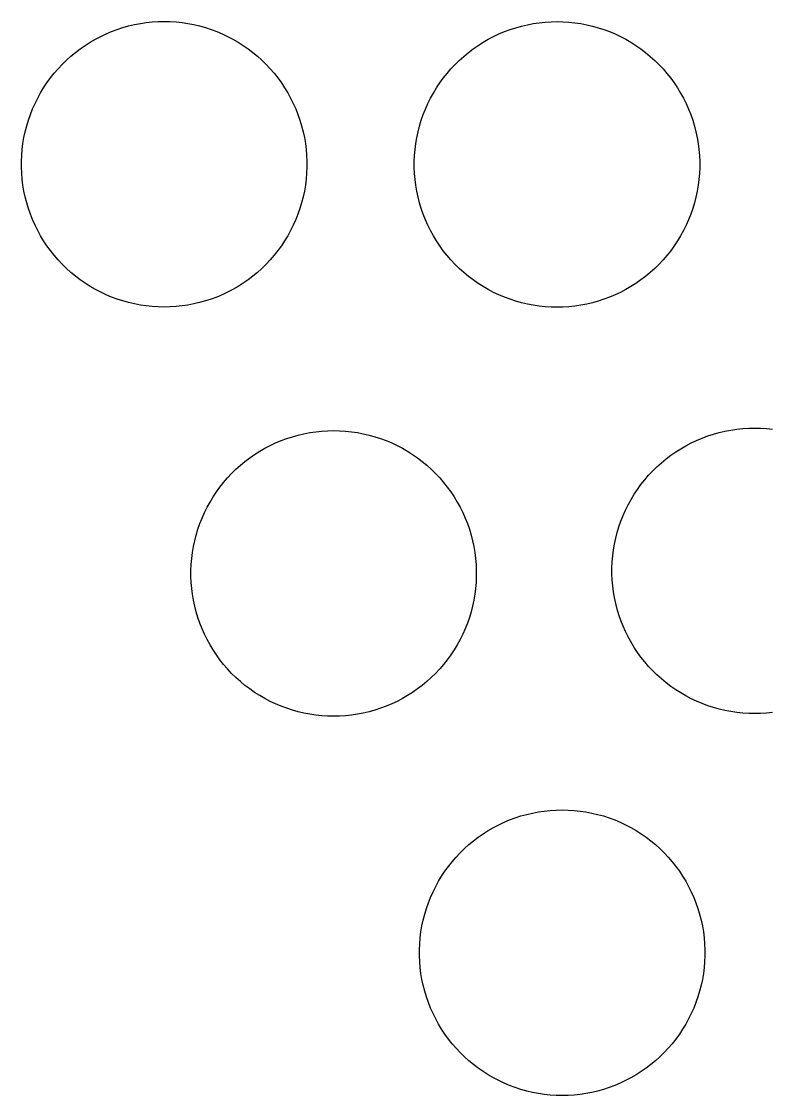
# Model space of a CAD drawing. Header units: metres. Extents: x -102 to 102, y -50 to 50.
# Drawn here: x -85.13 to -76.77, y -20.82 to -8.79 of the extents above; entities that cross this region are included whole.
import ezdxf

# ---------------------------------------------------------------- set-up
doc = ezdxf.new("R2010")
doc.units = ezdxf.units.M

msp = doc.modelspace()

# ---------------------------------------------------------------- linework, layer by layer
for p, q in [((-84.1847, -8.92357), (-84.1229, -8.8976)), ((-84.1229, -8.8976), (-84.0601, -8.87424)), ((-84.0601, -8.87424), (-83.9963, -8.85353)), ((-83.9963, -8.85353), (-83.9318, -8.83551)), ((-83.9318, -8.83551), (-83.8665, -8.82021)), ((-83.8665, -8.82021), (-83.8007, -8.80765)), ((-83.8007, -8.80765), (-83.7344, -8.79785)), ((-83.7344, -8.79785), (-83.6678, -8.79085)), ((-83.6678, -8.79085), (-83.6009, -8.78664)), ((-83.6009, -8.78664), (-83.5339, -8.78523)), ((-83.5339, -8.78523), (-83.4669, -8.78664)), ((-83.4669, -8.78664), (-83.4, -8.79085)), ((-83.4, -8.79085), (-83.3334, -8.79785)), ((-83.3334, -8.79785), (-83.2671, -8.80765)), ((-83.2671, -8.80765), (-83.2012, -8.82021)), ((-83.2012, -8.82021), (-83.136, -8.83551)), ((-83.136, -8.83551), (-83.0714, -8.85353)), ((-83.0714, -8.85353), (-83.0077, -8.87424)), ((-83.0077, -8.87424), (-82.9449, -8.8976)), ((-82.9449, -8.8976), (-82.8831, -8.92357)), ((-79.7803, -8.92523), (-79.7186, -8.89926)), ((-79.7186, -8.89926), (-79.6558, -8.87592)), ((-79.6558, -8.87592), (-79.592, -8.85519)), ((-79.592, -8.85519), (-79.5275, -8.83717)), ((-79.5275, -8.83717), (-79.4622, -8.82187)), ((-79.4622, -8.82187), (-79.3964, -8.80931)), ((-79.3964, -8.80931), (-79.3301, -8.79953)), ((-79.3301, -8.79953), (-79.2635, -8.79253)), ((-79.2635, -8.79253), (-79.1966, -8.78831)), ((-79.1966, -8.78831), (-79.1296, -8.78691)), ((-79.1296, -8.78691), (-79.0626, -8.78831)), ((-79.0626, -8.78831), (-78.9957, -8.79253)), ((-78.9957, -8.79253), (-78.929, -8.79953)), ((-78.929, -8.79953), (-78.8627, -8.80931)), ((-78.8627, -8.80931), (-78.7969, -8.82187)), ((-78.7969, -8.82187), (-78.7317, -8.83717)), ((-78.7317, -8.83717), (-78.6671, -8.85519)), ((-78.6671, -8.85519), (-78.6034, -8.87592)), ((-78.6034, -8.87592), (-78.5406, -8.89926)), ((-78.5406, -8.89926), (-78.4788, -8.92523)), ((-84.4193, -9.05257), (-84.3627, -9.01666)), ((-84.3627, -9.01666), (-84.3047, -8.98315)), ((-84.3047, -8.98315), (-84.2453, -8.9521)), ((-84.2453, -8.9521), (-84.1847, -8.92357)), ((-82.8831, -8.92357), (-82.8225, -8.9521)), ((-82.8225, -8.9521), (-82.7631, -8.98315)), ((-82.7631, -8.98315), (-82.705, -9.01666)), ((-82.705, -9.01666), (-82.6485, -9.05257)), ((-80.015, -9.05423), (-79.9584, -9.01833)), ((-79.9584, -9.01833), (-79.9004, -8.98482)), ((-79.9004, -8.98482), (-79.841, -8.95377)), ((-79.841, -8.95377), (-79.7803, -8.92523)), ((-78.4788, -8.92523), (-78.4182, -8.95377)), ((-78.4182, -8.95377), (-78.3588, -8.98482)), ((-78.3588, -8.98482), (-78.3007, -9.01833)), ((-78.3007, -9.01833), (-78.2442, -9.05423)), ((-84.5794, -9.17404), (-84.5277, -9.13133)), ((-84.5277, -9.13133), (-84.4743, -9.09081)), ((-84.4743, -9.09081), (-84.4193, -9.05257)), ((-82.6485, -9.05257), (-82.5934, -9.09081)), ((-82.5934, -9.09081), (-82.5401, -9.13133)), ((-82.5401, -9.13133), (-82.4884, -9.17404)), ((-80.175, -9.17572), (-80.1234, -9.133)), ((-80.1234, -9.133), (-80.07, -9.09248)), ((-80.07, -9.09248), (-80.015, -9.05423)), ((-78.2442, -9.05423), (-78.1891, -9.09248)), ((-78.1891, -9.09248), (-78.1357, -9.133)), ((-78.1357, -9.133), (-78.0841, -9.17572)), ((-84.677, -9.26578), (-84.6292, -9.21889)), ((-84.6292, -9.21889), (-84.5794, -9.17404)), ((-82.4884, -9.17404), (-82.4386, -9.21889)), ((-82.4386, -9.21889), (-82.3907, -9.26578)), ((-80.2727, -9.26746), (-80.2249, -9.22057)), ((-80.2249, -9.22057), (-80.175, -9.17572)), ((-78.0841, -9.17572), (-78.0343, -9.22057)), ((-78.0343, -9.22057), (-77.9864, -9.26746)), ((-84.8083, -9.41788), (-84.7667, -9.36536)), ((-84.7667, -9.36536), (-84.7229, -9.31464)), ((-84.7229, -9.31464), (-84.677, -9.26578)), ((-82.3907, -9.26578), (-82.3449, -9.31464)), ((-82.3449, -9.31464), (-82.3011, -9.36536)), ((-82.3011, -9.36536), (-82.2594, -9.41788)), ((-80.404, -9.41956), (-80.3624, -9.36703)), ((-80.3624, -9.36703), (-80.3186, -9.3163)), ((-80.3186, -9.3163), (-80.2727, -9.26746)), ((-77.9864, -9.26746), (-77.9406, -9.3163)), ((-77.9406, -9.3163), (-77.8968, -9.36703)), ((-77.8968, -9.36703), (-77.8551, -9.41956)), ((-84.8848, -9.52791), (-84.8477, -9.47209)), ((-84.8477, -9.47209), (-84.8083, -9.41788)), ((-82.2594, -9.41788), (-82.22, -9.47209)), ((-82.22, -9.47209), (-82.183, -9.52791)), ((-80.4805, -9.52959), (-80.4434, -9.47377)), ((-80.4434, -9.47377), (-80.404, -9.41956)), ((-77.8551, -9.41956), (-77.8157, -9.47377)), ((-77.8157, -9.47377), (-77.7787, -9.52959)), ((-84.9518, -9.64397), (-84.9195, -9.58524)), ((-84.9195, -9.58524), (-84.8848, -9.52791)), ((-82.183, -9.52791), (-82.1483, -9.58524)), ((-82.1483, -9.58524), (-82.116, -9.64397)), ((-80.5475, -9.64563), (-80.5152, -9.58691)), ((-80.5152, -9.58691), (-80.4805, -9.52959)), ((-77.7787, -9.52959), (-77.7439, -9.58691)), ((-77.7439, -9.58691), (-77.7117, -9.64563)), ((-85.0089, -9.76521), (-84.9816, -9.70399)), ((-84.9816, -9.70399), (-84.9518, -9.64397)), ((-82.116, -9.64397), (-82.0862, -9.70399)), ((-82.0862, -9.70399), (-82.0589, -9.76521)), ((-80.6046, -9.76689), (-80.5773, -9.70566)), ((-80.5773, -9.70566), (-80.5475, -9.64563)), ((-77.7117, -9.64563), (-77.6819, -9.70566)), ((-77.6819, -9.70566), (-77.6546, -9.76689)), ((-85.0556, -9.89081), (-85.0335, -9.82753)), ((-85.0335, -9.82753), (-85.0089, -9.76521)), ((-82.0589, -9.76521), (-82.0342, -9.82753)), ((-82.0342, -9.82753), (-82.0122, -9.89081)), ((-80.6513, -9.89249), (-80.6292, -9.82919)), ((-80.6292, -9.82919), (-80.6046, -9.76689)), ((-77.6546, -9.76689), (-77.6299, -9.82919)), ((-77.6299, -9.82919), (-77.6079, -9.89249)), ((-85.0916, -10.0199), (-85.075, -9.95497)), ((-85.075, -9.95497), (-85.0556, -9.89081)), ((-82.0122, -9.89081), (-81.9928, -9.95497)), ((-81.9928, -9.95497), (-81.9762, -10.0199)), ((-80.6873, -10.0215), (-80.6706, -9.95663)), ((-80.6706, -9.95663), (-80.6513, -9.89249)), ((-77.6079, -9.89249), (-77.5885, -9.95663)), ((-77.5885, -9.95663), (-77.5719, -10.0215)), ((-85.1167, -10.1515), (-85.1055, -10.0854)), ((-85.1055, -10.0854), (-85.0916, -10.0199)), ((-81.9762, -10.0199), (-81.9622, -10.0854)), ((-81.9622, -10.0854), (-81.951, -10.1515)), ((-80.7124, -10.1532), (-80.7012, -10.0871)), ((-80.7012, -10.0871), (-80.6873, -10.0215)), ((-77.5719, -10.0215), (-77.5579, -10.0871)), ((-77.5579, -10.0871), (-77.5467, -10.1532)), ((-85.1307, -10.2848), (-85.1251, -10.218)), ((-85.1251, -10.218), (-85.1167, -10.1515)), ((-81.951, -10.1515), (-81.9427, -10.218)), ((-81.9427, -10.218), (-81.937, -10.2848)), ((-80.7264, -10.2864), (-80.7208, -10.2197)), ((-80.7208, -10.2197), (-80.7124, -10.1532)), ((-77.5467, -10.1532), (-77.5383, -10.2197)), ((-77.5383, -10.2197), (-77.5327, -10.2864)), ((-85.1335, -10.3517), (-85.1307, -10.2848)), ((-81.937, -10.2848), (-81.9342, -10.3517)), ((-80.7292, -10.3534), (-80.7264, -10.2864)), ((-77.5327, -10.2864), (-77.5299, -10.3534)), ((-85.1335, -10.4187), (-85.1335, -10.3517)), ((-85.1307, -10.4857), (-85.1335, -10.4187)), ((-81.9342, -10.4187), (-81.937, -10.4857)), ((-81.9342, -10.3517), (-81.9342, -10.4187)), ((-80.7292, -10.4204), (-80.7292, -10.3534)), ((-80.7264, -10.4874), (-80.7292, -10.4204)), ((-77.5299, -10.4204), (-77.5327, -10.4874)), ((-77.5299, -10.3534), (-77.5299, -10.4204)), ((-85.1251, -10.5525), (-85.1307, -10.4857)), ((-85.1167, -10.619), (-85.1251, -10.5525)), ((-81.9427, -10.5525), (-81.951, -10.619)), ((-81.937, -10.4857), (-81.9427, -10.5525)), ((-80.7208, -10.5542), (-80.7264, -10.4874)), ((-80.7124, -10.6206), (-80.7208, -10.5542)), ((-77.5383, -10.5542), (-77.5467, -10.6206)), ((-77.5327, -10.4874), (-77.5383, -10.5542)), ((-85.1055, -10.685), (-85.1167, -10.619)), ((-85.0916, -10.7506), (-85.1055, -10.685)), ((-81.9622, -10.685), (-81.9762, -10.7506)), ((-81.951, -10.619), (-81.9622, -10.685)), ((-80.7012, -10.6867), (-80.7124, -10.6206)), ((-80.6873, -10.7523), (-80.7012, -10.6867)), ((-77.5579, -10.6867), (-77.5719, -10.7523)), ((-77.5467, -10.6206), (-77.5579, -10.6867)), ((-85.075, -10.8155), (-85.0916, -10.7506)), ((-85.0556, -10.8797), (-85.075, -10.8155)), ((-81.9928, -10.8155), (-82.0122, -10.8797)), ((-81.9762, -10.7506), (-81.9928, -10.8155)), ((-80.6706, -10.8172), (-80.6873, -10.7523)), ((-80.6513, -10.8813), (-80.6706, -10.8172)), ((-77.5885, -10.8172), (-77.6079, -10.8813)), ((-77.5719, -10.7523), (-77.5885, -10.8172)), ((-85.0335, -10.9429), (-85.0556, -10.8797)), ((-85.0089, -11.0053), (-85.0335, -10.9429)), ((-82.0342, -10.9429), (-82.0589, -11.0053)), ((-82.0122, -10.8797), (-82.0342, -10.9429)), ((-80.6292, -10.9446), (-80.6513, -10.8813)), ((-80.6046, -11.0069), (-80.6292, -10.9446)), ((-77.6299, -10.9446), (-77.6546, -11.0069)), ((-77.6079, -10.8813), (-77.6299, -10.9446)), ((-84.9816, -11.0665), (-85.0089, -11.0053)), ((-84.9518, -11.1265), (-84.9816, -11.0665)), ((-82.0862, -11.0665), (-82.116, -11.1265)), ((-82.0589, -11.0053), (-82.0862, -11.0665)), ((-80.5773, -11.0682), (-80.6046, -11.0069)), ((-80.5475, -11.1282), (-80.5773, -11.0682)), ((-77.6819, -11.0682), (-77.7117, -11.1282)), ((-77.6546, -11.0069), (-77.6819, -11.0682)), ((-84.9195, -11.1852), (-84.9518, -11.1265)), ((-84.8848, -11.2426), (-84.9195, -11.1852)), ((-82.1483, -11.1852), (-82.183, -11.2426)), ((-82.116, -11.1265), (-82.1483, -11.1852)), ((-80.5152, -11.1869), (-80.5475, -11.1282)), ((-80.4805, -11.2442), (-80.5152, -11.1869)), ((-77.7439, -11.1869), (-77.7787, -11.2442)), ((-77.7117, -11.1282), (-77.7439, -11.1869)), ((-84.8477, -11.2984), (-84.8848, -11.2426)), ((-84.8083, -11.3526), (-84.8477, -11.2984)), ((-82.22, -11.2984), (-82.2594, -11.3526)), ((-82.183, -11.2426), (-82.22, -11.2984)), ((-80.4434, -11.3), (-80.4805, -11.2442)), ((-80.404, -11.3543), (-80.4434, -11.3)), ((-77.8157, -11.3), (-77.8551, -11.3543)), ((-77.7787, -11.2442), (-77.8157, -11.3)), ((-84.7667, -11.4051), (-84.8083, -11.3526)), ((-84.7229, -11.4558), (-84.7667, -11.4051)), ((-82.3011, -11.4051), (-82.3449, -11.4558)), ((-82.2594, -11.3526), (-82.3011, -11.4051)), ((-80.3624, -11.4068), (-80.404, -11.3543)), ((-80.3186, -11.4575), (-80.3624, -11.4068)), ((-77.8968, -11.4068), (-77.9406, -11.4575)), ((-77.8551, -11.3543), (-77.8968, -11.4068)), ((-84.677, -11.5047), (-84.7229, -11.4558)), ((-84.6292, -11.5516), (-84.677, -11.5047)), ((-84.5794, -11.5964), (-84.6292, -11.5516)), ((-82.4386, -11.5516), (-82.4884, -11.5964)), ((-82.3907, -11.5047), (-82.4386, -11.5516)), ((-82.3449, -11.4558), (-82.3907, -11.5047)), ((-80.2727, -11.5064), (-80.3186, -11.4575)), ((-80.2249, -11.5533), (-80.2727, -11.5064)), ((-77.9864, -11.5064), (-78.0343, -11.5533)), ((-77.9406, -11.4575), (-77.9864, -11.5064)), ((-84.5277, -11.6391), (-84.5794, -11.5964)), ((-84.4743, -11.6797), (-84.5277, -11.6391)), ((-82.5401, -11.6391), (-82.5934, -11.6797)), ((-82.4884, -11.5964), (-82.5401, -11.6391)), ((-80.175, -11.5981), (-80.2249, -11.5533)), ((-80.1234, -11.6408), (-80.175, -11.5981)), ((-80.07, -11.6813), (-80.1234, -11.6408)), ((-78.1357, -11.6408), (-78.1891, -11.6813)), ((-78.0841, -11.5981), (-78.1357, -11.6408)), ((-78.0343, -11.5533), (-78.0841, -11.5981)), ((-84.4193, -11.7179), (-84.4743, -11.6797)), ((-84.3627, -11.7538), (-84.4193, -11.7179)), ((-84.3047, -11.7873), (-84.3627, -11.7538)), ((-84.2453, -11.8184), (-84.3047, -11.7873)), ((-82.7631, -11.7873), (-82.8225, -11.8184)), ((-82.705, -11.7538), (-82.7631, -11.7873)), ((-82.6485, -11.7179), (-82.705, -11.7538)), ((-82.5934, -11.6797), (-82.6485, -11.7179)), ((-80.015, -11.7196), (-80.07, -11.6813)), ((-79.9584, -11.7555), (-80.015, -11.7196)), ((-79.9004, -11.789), (-79.9584, -11.7555)), ((-79.841, -11.8201), (-79.9004, -11.789)), ((-78.3588, -11.789), (-78.4182, -11.8201)), ((-78.3007, -11.7555), (-78.3588, -11.789)), ((-78.2442, -11.7196), (-78.3007, -11.7555)), ((-78.1891, -11.6813), (-78.2442, -11.7196)), ((-84.1847, -11.8469), (-84.2453, -11.8184)), ((-84.1229, -11.8729), (-84.1847, -11.8469)), ((-84.0601, -11.8962), (-84.1229, -11.8729)), ((-83.9963, -11.9169), (-84.0601, -11.8962)), ((-83.0077, -11.8962), (-83.0714, -11.9169)), ((-82.9449, -11.8729), (-83.0077, -11.8962)), ((-82.8831, -11.8469), (-82.9449, -11.8729)), ((-82.8225, -11.8184), (-82.8831, -11.8469)), ((-79.7803, -11.8486), (-79.841, -11.8201)), ((-79.7186, -11.8746), (-79.7803, -11.8486)), ((-79.6558, -11.8979), (-79.7186, -11.8746)), ((-79.592, -11.9186), (-79.6558, -11.8979)), ((-78.6034, -11.8979), (-78.6671, -11.9186)), ((-78.5406, -11.8746), (-78.6034, -11.8979)), ((-78.4788, -11.8486), (-78.5406, -11.8746)), ((-78.4182, -11.8201), (-78.4788, -11.8486)), ((-83.9318, -11.935), (-83.9963, -11.9169)), ((-83.8665, -11.9503), (-83.9318, -11.935)), ((-83.8007, -11.9628), (-83.8665, -11.9503)), ((-83.7344, -11.9726), (-83.8007, -11.9628)), ((-83.6678, -11.9796), (-83.7344, -11.9726)), ((-83.6009, -11.9838), (-83.6678, -11.9796)), ((-83.5339, -11.9852), (-83.6009, -11.9838)), ((-83.4669, -11.9838), (-83.5339, -11.9852)), ((-83.4, -11.9796), (-83.4669, -11.9838)), ((-83.3334, -11.9726), (-83.4, -11.9796)), ((-83.2671, -11.9628), (-83.3334, -11.9726)), ((-83.2012, -11.9503), (-83.2671, -11.9628)), ((-83.136, -11.935), (-83.2012, -11.9503)), ((-83.0714, -11.9169), (-83.136, -11.935)), ((-79.5275, -11.9366), (-79.592, -11.9186)), ((-79.4622, -11.952), (-79.5275, -11.9366)), ((-79.3964, -11.9645), (-79.4622, -11.952)), ((-79.3301, -11.9743), (-79.3964, -11.9645)), ((-79.2635, -11.9813), (-79.3301, -11.9743)), ((-79.1966, -11.9855), (-79.2635, -11.9813)), ((-79.1296, -11.9869), (-79.1966, -11.9855)), ((-79.0626, -11.9855), (-79.1296, -11.9869)), ((-78.9957, -11.9813), (-79.0626, -11.9855)), ((-78.929, -11.9743), (-78.9957, -11.9813)), ((-78.8627, -11.9645), (-78.929, -11.9743)), ((-78.7969, -11.952), (-78.8627, -11.9645)), ((-78.7317, -11.9366), (-78.7969, -11.952)), ((-78.6671, -11.9186), (-78.7317, -11.9366)), ((-77.1806, -13.3625), (-77.1143, -13.3527)), ((-77.1143, -13.3527), (-77.0476, -13.3457)), ((-77.0476, -13.3457), (-76.9807, -13.3415)), ((-76.9807, -13.3415), (-76.9137, -13.3401)), ((-76.9137, -13.3401), (-76.8468, -13.3415)), ((-76.8468, -13.3415), (-76.7799, -13.3457)), ((-76.7799, -13.3457), (-76.7132, -13.3527)), ((-82.2228, -13.4815), (-82.16, -13.4581)), ((-82.16, -13.4581), (-82.0963, -13.4374)), ((-82.0963, -13.4374), (-82.0317, -13.4194)), ((-82.0317, -13.4194), (-81.9665, -13.4041)), ((-81.9665, -13.4041), (-81.9007, -13.3915)), ((-81.9007, -13.3915), (-81.8344, -13.3817)), ((-81.8344, -13.3817), (-81.7677, -13.3747)), ((-81.7677, -13.3747), (-81.7008, -13.3705)), ((-81.7008, -13.3705), (-81.6338, -13.3691)), ((-81.6338, -13.3691), (-81.5668, -13.3705)), ((-81.5668, -13.3705), (-81.5, -13.3747)), ((-81.5, -13.3747), (-81.4333, -13.3817)), ((-81.4333, -13.3817), (-81.367, -13.3915)), ((-81.367, -13.3915), (-81.3012, -13.4041)), ((-81.3012, -13.4041), (-81.2359, -13.4194)), ((-81.2359, -13.4194), (-81.1714, -13.4374)), ((-81.1714, -13.4374), (-81.1077, -13.4581)), ((-81.1077, -13.4581), (-81.0448, -13.4815)), ((-77.5645, -13.4784), (-77.5027, -13.4525)), ((-77.5027, -13.4525), (-77.4399, -13.4291)), ((-77.4399, -13.4291), (-77.3762, -13.4084)), ((-77.3762, -13.4084), (-77.3117, -13.3904)), ((-77.3117, -13.3904), (-77.2464, -13.3751)), ((-77.2464, -13.3751), (-77.1806, -13.3625)), ((-82.4627, -13.6005), (-82.4046, -13.567)), ((-82.4046, -13.567), (-82.3453, -13.536)), ((-82.3453, -13.536), (-82.2846, -13.5075)), ((-82.2846, -13.5075), (-82.2228, -13.4815)), ((-81.0448, -13.4815), (-80.9831, -13.5075)), ((-80.9831, -13.5075), (-80.9224, -13.536)), ((-80.9224, -13.536), (-80.863, -13.567)), ((-80.863, -13.567), (-80.805, -13.6005)), ((-77.7992, -13.6074), (-77.7426, -13.5715)), ((-77.7426, -13.5715), (-77.6846, -13.538)), ((-77.6846, -13.538), (-77.6252, -13.507)), ((-77.6252, -13.507), (-77.5645, -13.4784)), ((-82.6793, -13.7579), (-82.6277, -13.7152)), ((-82.6277, -13.7152), (-82.5743, -13.6747)), ((-82.5743, -13.6747), (-82.5193, -13.6365)), ((-82.5193, -13.6365), (-82.4627, -13.6005)), ((-80.805, -13.6005), (-80.7484, -13.6365)), ((-80.7484, -13.6365), (-80.6934, -13.6747)), ((-80.6934, -13.6747), (-80.64, -13.7152)), ((-80.64, -13.7152), (-80.5884, -13.7579)), ((-77.9592, -13.7289), (-77.9076, -13.6862)), ((-77.9076, -13.6862), (-77.8542, -13.6457)), ((-77.8542, -13.6457), (-77.7992, -13.6074)), ((-82.777, -13.8497), (-82.7291, -13.8028)), ((-82.7291, -13.8028), (-82.6793, -13.7579)), ((-80.5884, -13.7579), (-80.5386, -13.8028)), ((-80.5386, -13.8028), (-80.4907, -13.8497)), ((-78.1028, -13.8695), (-78.0569, -13.8206)), ((-78.0569, -13.8206), (-78.009, -13.7738)), ((-78.009, -13.7738), (-77.9592, -13.7289)), ((-82.9083, -14.0018), (-82.8667, -13.9492)), ((-82.8667, -13.9492), (-82.8229, -13.8985)), ((-82.8229, -13.8985), (-82.777, -13.8497)), ((-80.4907, -13.8497), (-80.4448, -13.8985)), ((-80.4448, -13.8985), (-80.401, -13.9492)), ((-80.401, -13.9492), (-80.3594, -14.0018)), ((-78.1882, -13.9727), (-78.1466, -13.9202)), ((-78.1466, -13.9202), (-78.1028, -13.8695)), ((-82.9848, -14.1118), (-82.9477, -14.056)), ((-82.9477, -14.056), (-82.9083, -14.0018)), ((-80.3594, -14.0018), (-80.32, -14.056)), ((-80.32, -14.056), (-80.2829, -14.1118)), ((-78.2647, -14.0828), (-78.2276, -14.027)), ((-78.2276, -14.027), (-78.1882, -13.9727)), ((-83.0518, -14.2279), (-83.0195, -14.1691)), ((-83.0195, -14.1691), (-82.9848, -14.1118)), ((-80.2829, -14.1118), (-80.2482, -14.1691)), ((-80.2482, -14.1691), (-80.2159, -14.2279)), ((-78.3615, -14.2589), (-78.3317, -14.1988)), ((-78.3317, -14.1988), (-78.2994, -14.1401)), ((-78.2994, -14.1401), (-78.2647, -14.0828)), ((-83.1088, -14.3491), (-83.0816, -14.2879)), ((-83.0816, -14.2879), (-83.0518, -14.2279)), ((-80.2159, -14.2279), (-80.1861, -14.2879)), ((-80.1861, -14.2879), (-80.1589, -14.3491)), ((-78.3887, -14.3201), (-78.3615, -14.2589)), ((-83.1555, -14.4747), (-83.1335, -14.4114)), ((-83.1335, -14.4114), (-83.1088, -14.3491)), ((-80.1589, -14.3491), (-80.1342, -14.4114)), ((-80.1342, -14.4114), (-80.1122, -14.4747)), ((-78.4354, -14.4457), (-78.4134, -14.3824)), ((-78.4134, -14.3824), (-78.3887, -14.3201)), ((-83.1916, -14.6038), (-83.1749, -14.5388)), ((-83.1749, -14.5388), (-83.1555, -14.4747)), ((-80.1122, -14.4747), (-80.0928, -14.5388)), ((-80.0928, -14.5388), (-80.0761, -14.6038)), ((-78.4715, -14.5748), (-78.4548, -14.5098)), ((-78.4548, -14.5098), (-78.4354, -14.4457)), ((-83.2167, -14.7354), (-83.2055, -14.6693)), ((-83.2055, -14.6693), (-83.1916, -14.6038)), ((-80.0761, -14.6038), (-80.0622, -14.6693)), ((-80.0622, -14.6693), (-80.051, -14.7354)), ((-78.4966, -14.7064), (-78.4854, -14.6403)), ((-78.4854, -14.6403), (-78.4715, -14.5748)), ((-83.2251, -14.8019), (-83.2167, -14.7354)), ((-80.051, -14.7354), (-80.0426, -14.8019)), ((-78.5106, -14.8396), (-78.505, -14.7729)), ((-78.505, -14.7729), (-78.4966, -14.7064)), ((-83.2335, -14.9356), (-83.2307, -14.8687)), ((-83.2307, -14.8687), (-83.2251, -14.8019)), ((-80.0426, -14.8019), (-80.037, -14.8687)), ((-80.037, -14.8687), (-80.0342, -14.9356)), ((-78.5134, -14.9066), (-78.5106, -14.8396)), ((-78.5134, -14.9736), (-78.5134, -14.9066)), ((-83.2335, -15.0026), (-83.2335, -14.9356)), ((-83.2307, -15.0696), (-83.2335, -15.0026)), ((-80.0342, -15.0026), (-80.037, -15.0696)), ((-80.0342, -14.9356), (-80.0342, -15.0026)), ((-78.5106, -15.0406), (-78.5134, -14.9736)), ((-78.505, -15.1074), (-78.5106, -15.0406)), ((-83.2251, -15.1364), (-83.2307, -15.0696)), ((-83.2167, -15.2029), (-83.2251, -15.1364)), ((-80.0426, -15.1364), (-80.051, -15.2029)), ((-80.037, -15.0696), (-80.0426, -15.1364)), ((-78.4966, -15.1738), (-78.505, -15.1074)), ((-83.2055, -15.2689), (-83.2167, -15.2029)), ((-83.1916, -15.3345), (-83.2055, -15.2689)), ((-80.0622, -15.2689), (-80.0761, -15.3345)), ((-80.051, -15.2029), (-80.0622, -15.2689)), ((-78.4854, -15.2399), (-78.4966, -15.1738)), ((-78.4715, -15.3055), (-78.4854, -15.2399)), ((-83.1749, -15.3994), (-83.1916, -15.3345)), ((-83.1555, -15.4635), (-83.1749, -15.3994)), ((-80.0928, -15.3994), (-80.1122, -15.4635)), ((-80.0761, -15.3345), (-80.0928, -15.3994)), ((-78.4548, -15.3704), (-78.4715, -15.3055)), ((-78.4354, -15.4345), (-78.4548, -15.3704)), ((-83.1335, -15.5268), (-83.1555, -15.4635)), ((-80.1122, -15.4635), (-80.1342, -15.5268)), ((-78.4134, -15.4978), (-78.4354, -15.4345)), ((-78.3887, -15.5601), (-78.4134, -15.4978)), ((-83.1088, -15.5892), (-83.1335, -15.5268)), ((-83.0816, -15.6504), (-83.1088, -15.5892)), ((-80.1589, -15.5892), (-80.1861, -15.6504)), ((-80.1342, -15.5268), (-80.1589, -15.5892)), ((-78.3615, -15.6214), (-78.3887, -15.5601)), ((-78.3317, -15.6814), (-78.3615, -15.6214)), ((-83.0518, -15.7104), (-83.0816, -15.6504)), ((-83.0195, -15.7691), (-83.0518, -15.7104)), ((-80.2159, -15.7104), (-80.2482, -15.7691)), ((-80.1861, -15.6504), (-80.2159, -15.7104)), ((-78.2994, -15.7401), (-78.3317, -15.6814)), ((-78.2647, -15.7974), (-78.2994, -15.7401)), ((-82.9848, -15.8264), (-83.0195, -15.7691)), ((-82.9477, -15.8823), (-82.9848, -15.8264)), ((-82.9083, -15.9365), (-82.9477, -15.8823)), ((-80.32, -15.8823), (-80.3594, -15.9365)), ((-80.2829, -15.8264), (-80.32, -15.8823)), ((-80.2482, -15.7691), (-80.2829, -15.8264)), ((-78.2276, -15.8533), (-78.2647, -15.7974)), ((-78.1882, -15.9075), (-78.2276, -15.8533)), ((-82.8667, -15.989), (-82.9083, -15.9365)), ((-82.8229, -16.0397), (-82.8667, -15.989)), ((-80.401, -15.989), (-80.4448, -16.0397)), ((-80.3594, -15.9365), (-80.401, -15.989)), ((-78.1466, -15.96), (-78.1882, -15.9075)), ((-78.1028, -16.0107), (-78.1466, -15.96)), ((-82.777, -16.0886), (-82.8229, -16.0397)), ((-82.7291, -16.1355), (-82.777, -16.0886)), ((-80.4907, -16.0886), (-80.5386, -16.1355)), ((-80.4448, -16.0397), (-80.4907, -16.0886)), ((-78.0569, -16.0596), (-78.1028, -16.0107)), ((-78.009, -16.1065), (-78.0569, -16.0596)), ((-77.9592, -16.1513), (-78.009, -16.1065)), ((-82.6793, -16.1803), (-82.7291, -16.1355)), ((-82.6277, -16.223), (-82.6793, -16.1803)), ((-82.5743, -16.2635), (-82.6277, -16.223)), ((-80.64, -16.223), (-80.6934, -16.2635)), ((-80.5884, -16.1803), (-80.64, -16.223)), ((-80.5386, -16.1355), (-80.5884, -16.1803)), ((-77.9076, -16.194), (-77.9592, -16.1513)), ((-77.8542, -16.2345), (-77.9076, -16.194)), ((-77.7992, -16.2728), (-77.8542, -16.2345)), ((-82.5193, -16.3018), (-82.5743, -16.2635)), ((-82.4627, -16.3377), (-82.5193, -16.3018)), ((-82.4046, -16.3712), (-82.4627, -16.3377)), ((-80.805, -16.3377), (-80.863, -16.3712)), ((-80.7484, -16.3018), (-80.805, -16.3377)), ((-80.6934, -16.2635), (-80.7484, -16.3018)), ((-77.7426, -16.3087), (-77.7992, -16.2728)), ((-77.6846, -16.3422), (-77.7426, -16.3087)), ((-77.6252, -16.3732), (-77.6846, -16.3422)), ((-82.3453, -16.4023), (-82.4046, -16.3712)), ((-82.2846, -16.4308), (-82.3453, -16.4023)), ((-82.2228, -16.4568), (-82.2846, -16.4308)), ((-82.16, -16.4801), (-82.2228, -16.4568)), ((-82.0963, -16.5008), (-82.16, -16.4801)), ((-81.1077, -16.4801), (-81.1714, -16.5008)), ((-81.0448, -16.4568), (-81.1077, -16.4801)), ((-80.9831, -16.4308), (-81.0448, -16.4568)), ((-80.9224, -16.4023), (-80.9831, -16.4308)), ((-80.863, -16.3712), (-80.9224, -16.4023)), ((-77.5645, -16.4018), (-77.6252, -16.3732)), ((-77.5027, -16.4277), (-77.5645, -16.4018)), ((-77.4399, -16.4511), (-77.5027, -16.4277)), ((-77.3762, -16.4718), (-77.4399, -16.4511)), ((-77.3117, -16.4899), (-77.3762, -16.4718)), ((-82.0317, -16.5189), (-82.0963, -16.5008)), ((-81.9665, -16.5342), (-82.0317, -16.5189)), ((-81.9007, -16.5467), (-81.9665, -16.5342)), ((-81.8344, -16.5565), (-81.9007, -16.5467)), ((-81.7677, -16.5635), (-81.8344, -16.5565)), ((-81.7008, -16.5677), (-81.7677, -16.5635)), ((-81.6338, -16.5691), (-81.7008, -16.5677)), ((-81.5668, -16.5677), (-81.6338, -16.5691)), ((-81.5, -16.5635), (-81.5668, -16.5677)), ((-81.4333, -16.5565), (-81.5, -16.5635)), ((-81.367, -16.5467), (-81.4333, -16.5565)), ((-81.3012, -16.5342), (-81.367, -16.5467)), ((-81.2359, -16.5189), (-81.3012, -16.5342)), ((-81.1714, -16.5008), (-81.2359, -16.5189)), ((-77.2464, -16.5051), (-77.3117, -16.4899)), ((-77.1806, -16.5177), (-77.2464, -16.5051)), ((-77.1143, -16.5275), (-77.1806, -16.5177)), ((-77.0476, -16.5345), (-77.1143, -16.5275)), ((-76.9807, -16.5387), (-77.0476, -16.5345)), ((-76.9137, -16.5401), (-76.9807, -16.5387)), ((-76.8468, -16.5387), (-76.9137, -16.5401)), ((-76.7799, -16.5345), (-76.8468, -16.5387)), ((-76.7132, -16.5275), (-76.7799, -16.5345)), ((-79.598, -17.7076), (-79.5343, -17.6869)), ((-79.5343, -17.6869), (-79.4697, -17.6689)), ((-79.4697, -17.6689), (-79.4045, -17.6536)), ((-79.4045, -17.6536), (-79.3387, -17.641)), ((-79.3387, -17.641), (-79.2724, -17.6312)), ((-79.2724, -17.6312), (-79.2057, -17.6242)), ((-79.2057, -17.6242), (-79.1388, -17.62)), ((-79.1388, -17.62), (-79.0718, -17.6186)), ((-79.0718, -17.6186), (-79.0048, -17.62)), ((-79.0048, -17.62), (-78.9379, -17.6242)), ((-78.9379, -17.6242), (-78.8713, -17.6312)), ((-78.8713, -17.6312), (-78.805, -17.641)), ((-78.805, -17.641), (-78.7392, -17.6536)), ((-78.7392, -17.6536), (-78.6739, -17.6689)), ((-78.6739, -17.6689), (-78.6094, -17.6869)), ((-78.6094, -17.6869), (-78.5456, -17.7076)), ((-79.8426, -17.8165), (-79.7832, -17.7855)), ((-79.7832, -17.7855), (-79.7226, -17.757)), ((-79.7226, -17.757), (-79.6608, -17.731)), ((-79.6608, -17.731), (-79.598, -17.7076)), ((-78.5456, -17.7076), (-78.4828, -17.731)), ((-78.4828, -17.731), (-78.4211, -17.757)), ((-78.4211, -17.757), (-78.3604, -17.7855)), ((-78.3604, -17.7855), (-78.301, -17.8165)), ((-80.0657, -17.9647), (-80.0123, -17.9242)), ((-80.0123, -17.9242), (-79.9572, -17.886)), ((-79.9572, -17.886), (-79.9007, -17.8501)), ((-79.9007, -17.8501), (-79.8426, -17.8165)), ((-78.301, -17.8165), (-78.243, -17.8501)), ((-78.243, -17.8501), (-78.1864, -17.886)), ((-78.1864, -17.886), (-78.1314, -17.9242)), ((-78.1314, -17.9242), (-78.078, -17.9647)), ((-80.1671, -18.0523), (-80.1173, -18.0074)), ((-80.1173, -18.0074), (-80.0657, -17.9647)), ((-78.078, -17.9647), (-78.0264, -18.0074)), ((-78.0264, -18.0074), (-77.9765, -18.0523)), ((-80.3046, -18.1987), (-80.2608, -18.148)), ((-80.2608, -18.148), (-80.215, -18.0992)), ((-80.215, -18.0992), (-80.1671, -18.0523)), ((-77.9765, -18.0523), (-77.9287, -18.0992)), ((-77.9287, -18.0992), (-77.8828, -18.148)), ((-77.8828, -18.148), (-77.839, -18.1987)), ((-80.3857, -18.3055), (-80.3463, -18.2513)), ((-80.3463, -18.2513), (-80.3046, -18.1987)), ((-77.839, -18.1987), (-77.7974, -18.2513)), ((-77.7974, -18.2513), (-77.758, -18.3055)), ((-80.4575, -18.4186), (-80.4227, -18.3613)), ((-80.4227, -18.3613), (-80.3857, -18.3055)), ((-77.758, -18.3055), (-77.7209, -18.3613)), ((-77.7209, -18.3613), (-77.6862, -18.4186)), ((-80.5195, -18.5374), (-80.4897, -18.4774)), ((-80.4897, -18.4774), (-80.4575, -18.4186)), ((-77.6862, -18.4186), (-77.6539, -18.4774)), ((-77.6539, -18.4774), (-77.6241, -18.5374)), ((-80.5715, -18.6609), (-80.5468, -18.5986)), ((-80.5468, -18.5986), (-80.5195, -18.5374)), ((-77.6241, -18.5374), (-77.5968, -18.5986)), ((-77.5968, -18.5986), (-77.5722, -18.6609)), ((-80.6129, -18.7884), (-80.5935, -18.7242)), ((-80.5935, -18.7242), (-80.5715, -18.6609)), ((-77.5722, -18.6609), (-77.5501, -18.7242)), ((-77.5501, -18.7242), (-77.5308, -18.7884)), ((-80.6435, -18.9188), (-80.6295, -18.8533)), ((-80.6295, -18.8533), (-80.6129, -18.7884)), ((-77.5308, -18.7884), (-77.5141, -18.8533)), ((-77.5141, -18.8533), (-77.5002, -18.9188)), ((-80.6631, -19.0514), (-80.6547, -18.9849)), ((-80.6547, -18.9849), (-80.6435, -18.9188)), ((-77.5002, -18.9188), (-77.489, -18.9849)), ((-77.489, -18.9849), (-77.4806, -19.0514)), ((-80.6715, -19.1851), (-80.6687, -19.1182)), ((-80.6687, -19.1182), (-80.6631, -19.0514)), ((-77.4806, -19.0514), (-77.475, -19.1182)), ((-77.475, -19.1182), (-77.4722, -19.1851)), ((-80.6715, -19.2521), (-80.6715, -19.1851)), ((-80.6687, -19.3191), (-80.6715, -19.2521)), ((-77.4722, -19.2521), (-77.475, -19.3191)), ((-77.4722, -19.1851), (-77.4722, -19.2521)), ((-80.6631, -19.3859), (-80.6687, -19.3191)), ((-77.475, -19.3191), (-77.4806, -19.3859)), ((-80.6547, -19.4524), (-80.6631, -19.3859)), ((-80.6435, -19.5184), (-80.6547, -19.4524)), ((-77.489, -19.4524), (-77.5002, -19.5184)), ((-77.4806, -19.3859), (-77.489, -19.4524)), ((-80.6295, -19.584), (-80.6435, -19.5184)), ((-80.6129, -19.6489), (-80.6295, -19.584)), ((-77.5141, -19.584), (-77.5308, -19.6489)), ((-77.5002, -19.5184), (-77.5141, -19.584)), ((-80.5935, -19.7131), (-80.6129, -19.6489)), ((-80.5715, -19.7764), (-80.5935, -19.7131)), ((-77.5501, -19.7131), (-77.5722, -19.7764)), ((-77.5308, -19.6489), (-77.5501, -19.7131)), ((-80.5468, -19.8387), (-80.5715, -19.7764)), ((-80.5195, -19.8999), (-80.5468, -19.8387)), ((-77.5968, -19.8387), (-77.6241, -19.8999)), ((-77.5722, -19.7764), (-77.5968, -19.8387)), ((-80.4897, -19.9599), (-80.5195, -19.8999)), ((-80.4575, -20.0186), (-80.4897, -19.9599)), ((-77.6539, -19.9599), (-77.6862, -20.0186)), ((-77.6241, -19.8999), (-77.6539, -19.9599)), ((-80.4227, -20.076), (-80.4575, -20.0186)), ((-80.3857, -20.1318), (-80.4227, -20.076)), ((-77.7209, -20.076), (-77.758, -20.1318)), ((-77.6862, -20.0186), (-77.7209, -20.076)), ((-80.3463, -20.186), (-80.3857, -20.1318)), ((-80.3046, -20.2385), (-80.3463, -20.186)), ((-77.7974, -20.186), (-77.839, -20.2385)), ((-77.758, -20.1318), (-77.7974, -20.186)), ((-80.2608, -20.2892), (-80.3046, -20.2385)), ((-80.215, -20.3381), (-80.2608, -20.2892)), ((-77.8828, -20.2892), (-77.9287, -20.3381)), ((-77.839, -20.2385), (-77.8828, -20.2892)), ((-80.1671, -20.385), (-80.215, -20.3381)), ((-80.1173, -20.4298), (-80.1671, -20.385)), ((-80.0657, -20.4725), (-80.1173, -20.4298)), ((-78.0264, -20.4298), (-78.078, -20.4725)), ((-77.9765, -20.385), (-78.0264, -20.4298)), ((-77.9287, -20.3381), (-77.9765, -20.385)), ((-80.0123, -20.5131), (-80.0657, -20.4725)), ((-79.9572, -20.5513), (-80.0123, -20.5131)), ((-79.9007, -20.5872), (-79.9572, -20.5513)), ((-78.1864, -20.5513), (-78.243, -20.5872)), ((-78.1314, -20.5131), (-78.1864, -20.5513)), ((-78.078, -20.4725), (-78.1314, -20.5131)), ((-79.8426, -20.6207), (-79.9007, -20.5872)), ((-79.7832, -20.6518), (-79.8426, -20.6207)), ((-79.7226, -20.6803), (-79.7832, -20.6518)), ((-79.6608, -20.7063), (-79.7226, -20.6803)), ((-78.4211, -20.6803), (-78.4828, -20.7063)), ((-78.3604, -20.6518), (-78.4211, -20.6803)), ((-78.301, -20.6207), (-78.3604, -20.6518)), ((-78.243, -20.5872), (-78.301, -20.6207)), ((-79.598, -20.7296), (-79.6608, -20.7063)), ((-79.5343, -20.7503), (-79.598, -20.7296)), ((-79.4697, -20.7684), (-79.5343, -20.7503)), ((-79.4045, -20.7837), (-79.4697, -20.7684)), ((-79.3387, -20.7962), (-79.4045, -20.7837)), ((-79.2724, -20.806), (-79.3387, -20.7962)), ((-79.2057, -20.813), (-79.2724, -20.806)), ((-79.1388, -20.8172), (-79.2057, -20.813)), ((-79.0718, -20.8186), (-79.1388, -20.8172)), ((-79.0048, -20.8172), (-79.0718, -20.8186)), ((-78.9379, -20.813), (-79.0048, -20.8172)), ((-78.8713, -20.806), (-78.9379, -20.813)), ((-78.805, -20.7962), (-78.8713, -20.806)), ((-78.7392, -20.7837), (-78.805, -20.7962)), ((-78.6739, -20.7684), (-78.7392, -20.7837)), ((-78.6094, -20.7503), (-78.6739, -20.7684)), ((-78.5456, -20.7296), (-78.6094, -20.7503)), ((-78.4828, -20.7063), (-78.5456, -20.7296))]:
    msp.add_line(p, q)

doc.saveas('drawing.dxf')
